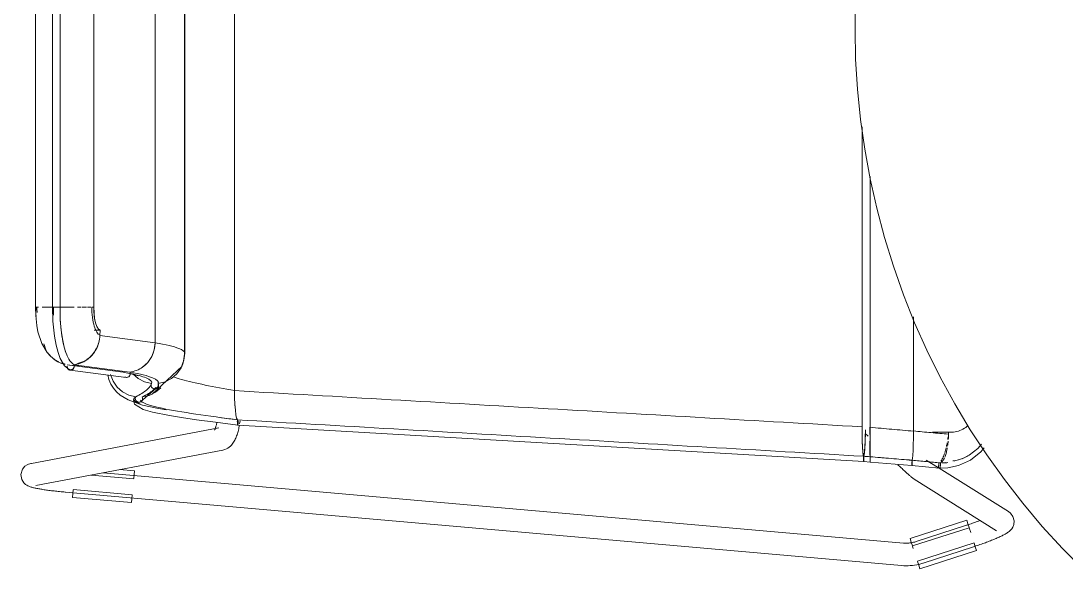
# Model space of a CAD drawing. Header units: millimetres. Extents: x 155927 to 326028, y -36033 to 97293.
# Drawn here: x 168914 to 169468, y 12018 to 12309 of the extents above; entities that cross this region are included whole.
import ezdxf

# ---------------------------------------------------------------- set-up
doc = ezdxf.new("R2010")
doc.units = ezdxf.units.MM
doc.header["$MEASUREMENT"] = 0
doc.layers.add('I-FURN', color=8, linetype='CONTINUOUS', lineweight=9)

msp = doc.modelspace()

# ---------------------------------------------------------------- linework, layer by layer
at = {"layer": 'I-FURN'}
for p, q in [((169027.35, 12496.86), (169027.35, 12113.46)), ((169027.35, 12113.38), (169027.35, 12496.86)), ((169000.85, 12477.55), (169000.85, 12132.77)), ((169000.85, 12132.77), (169000.85, 12477.55)), ((168985.25, 12471.51), (168985.25, 12138.8)), ((168985.25, 12138.8), (168985.25, 12471.51)), ((168921.88, 12452.58), (168921.88, 12157.73)), ((168930.92, 12452.58), (168930.92, 12157.73)), ((168934.88, 12157.73), (168934.88, 12452.58)), ((168952.72, 12452.58), (168952.72, 12157.73)), ((168952.78, 12157.73), (168952.78, 12452.58)), ((169001, 12133.3), (169001, 12438.1)), ((169356.48, 12313.79), (169356.38, 12305.16)), ((169356.38, 12305.16), (169356.7, 12289.16)), ((169356.7, 12289.16), (169357.66, 12273.19)), ((169357.66, 12273.19), (169359.26, 12257.27)), ((169359.26, 12257.27), (169361.49, 12241.43)), ((169360.08, 12253.3), (169360.08, 12094.21)), ((169360.08, 12094.21), (169360.08, 12253.3)), ((169361.49, 12241.43), (169364.36, 12225.69)), ((169364.36, 12225.69), (169367.85, 12210.08)), ((169364.4, 12226.94), (169364.4, 12093.94)), ((169364.4, 12093.94), (169364.4, 12226.94)), ((169367.85, 12210.08), (169371.96, 12194.62)), ((169371.96, 12194.62), (169376.69, 12179.33)), ((169376.69, 12179.33), (169382.03, 12164.25)), ((169382.03, 12164.25), (169387.96, 12149.39)), ((168921.88, 12157.73), (168922.05, 12157.73)), ((168921.96, 12153.21), (168921.88, 12157.73)), ((168923.37, 12157.73), (168921.9, 12157.73)), ((168927.98, 12157.73), (168925.4, 12157.73)), ((168928.13, 12157.73), (168931.16, 12157.73)), ((168931.16, 12157.73), (168928.15, 12157.73)), ((168934.87, 12157.73), (168930.92, 12157.73)), ((168931.06, 12150.17), (168930.92, 12157.73)), ((168930.92, 12157.73), (168930.99, 12157.73)), ((168930.99, 12157.73), (168931.18, 12157.73)), ((168931.18, 12157.73), (168931.49, 12157.73)), ((168931.49, 12157.73), (168931.88, 12157.73)), ((168931.88, 12157.73), (168932.33, 12157.73)), ((168932.33, 12157.73), (168932.82, 12157.73)), ((168932.82, 12157.73), (168933.32, 12157.73)), ((168933.32, 12157.73), (168933.8, 12157.73)), ((168933.8, 12157.73), (168934.21, 12157.73)), ((168934.21, 12157.73), (168934.54, 12157.73)), ((168934.54, 12157.73), (168934.77, 12157.73)), ((168934.77, 12157.73), (168934.87, 12157.73)), ((168934.85, 12157.73), (168938.66, 12157.73)), ((168938.66, 12157.73), (168934.85, 12157.73)), ((168934.88, 12157.73), (168934.96, 12151.32)), ((168942.41, 12157.73), (168938.86, 12157.73)), ((168945.88, 12157.73), (168944.04, 12157.73)), ((168948.87, 12157.73), (168946.4, 12157.73)), ((168951.19, 12157.73), (168949.45, 12157.73)), ((168952.89, 12154.69), (168952.78, 12157.73)), ((168953.21, 12151.84), (168952.89, 12154.69)), ((168922.48, 12148), (168921.96, 12153.21)), ((168923.13, 12144.51), (168922.48, 12148)), ((168931.86, 12142.28), (168931.06, 12150.17)), ((168934.96, 12151.32), (168935.44, 12145.33)), ((168953.72, 12149.35), (168953.21, 12151.84)), ((168954.39, 12147.37), (168953.72, 12149.35)), ((169387.36, 12092), (169387.36, 12152.49)), ((169387.36, 12152.49), (169387.36, 12092)), ((169387.96, 12149.39), (169394.48, 12134.78)), ((168925.15, 12138.36), (168923.13, 12144.51)), ((168932.73, 12137.57), (168931.86, 12142.28)), ((168935.44, 12145.33), (168936.27, 12139.9)), ((168953.03, 12145.38), (168956.04, 12145.38)), ((168955.18, 12146.02), (168954.39, 12147.37)), ((168956.04, 12145.38), (168955.18, 12146.02)), ((168955.97, 12142.66), (168956.04, 12145.38)), ((168985.25, 12138.8), (168955.97, 12142.66)), ((168928.02, 12133.64), (168925.15, 12138.36)), ((168933.81, 12133.53), (168932.73, 12137.57)), ((168936.27, 12139.9), (168937.08, 12136.4)), ((168984.77, 12135.03), (168985.25, 12138.8)), ((168929.86, 12131.66), (168928.02, 12133.64)), ((168931.93, 12129.99), (168929.86, 12131.66)), ((168935, 12130.36), (168933.81, 12133.53)), ((168937.08, 12136.4), (168937.95, 12133.57)), ((168937.95, 12133.57), (168938.14, 12133.06)), ((168981.37, 12128.37), (168983.45, 12131.49)), ((168983.45, 12131.49), (168984.77, 12135.03)), ((169000.84, 12132.77), (169000.37, 12128.98)), ((169000.37, 12128.97), (169000.85, 12132.77)), ((169000.56, 12129.55), (169001, 12133.3)), ((169394.48, 12134.78), (169401.59, 12120.45)), ((168934.19, 12128.66), (168931.93, 12129.99)), ((168937.3, 12126.53), (168935, 12130.36)), ((168939.69, 12124.64), (168937.3, 12126.53)), ((168968.32, 12123.27), (168938.63, 12127.12)), ((168944.6, 12126.35), (168939.82, 12126.97)), ((168971.87, 12123.25), (168942.17, 12127.1)), ((168978.63, 12125.88), (168981.37, 12128.37)), ((168983.73, 12111.59), (168999.43, 12126.19)), ((168998.83, 12125.09), (169000.56, 12129.55)), ((169000.37, 12128.98), (168999, 12125.41)), ((168999.01, 12125.4), (169000.37, 12128.97)), ((168999.43, 12126.19), (169000.13, 12128.11)), ((168969.96, 12120.42), (168940.19, 12124.28)), ((168960.11, 12121.74), (168960.77, 12119.23)), ((168961.63, 12121.88), (168963.03, 12118.36)), ((168973.83, 12122.02), (168967.54, 12123.4)), ((168969.29, 12120.66), (168969.73, 12120.48)), ((168969.73, 12120.48), (168970.2, 12120.41)), ((168970.2, 12120.41), (168970.67, 12120.48)), ((168970.67, 12120.48), (168971.11, 12120.67)), ((168971.11, 12120.67), (168971.49, 12120.96)), ((168971.49, 12120.96), (168971.79, 12121.34)), ((168971.79, 12121.34), (168971.98, 12121.8)), ((168971.98, 12121.8), (168972.06, 12122.29)), ((168972.06, 12122.29), (168972.03, 12122.78)), ((168973.36, 12122.27), (168976.24, 12119.76)), ((168976.27, 12121.27), (168973.83, 12122.02)), ((168996.83, 12122.27), (168993.96, 12119.76)), ((168993.96, 12119.76), (168996.84, 12122.27)), ((168999, 12125.41), (168996.83, 12122.27)), ((168996.84, 12122.27), (168999.01, 12125.4)), ((169401.59, 12120.45), (169409.26, 12106.41)), ((168960.77, 12119.23), (168961.8, 12116.86)), ((168961.8, 12116.86), (168963.18, 12114.67)), ((168963.03, 12118.36), (168965.2, 12115.28)), ((168963.18, 12114.67), (168964.86, 12112.69)), ((168968.03, 12112.81), (168965.2, 12115.28)), ((168965.2, 12115.28), (168968.03, 12112.8)), ((168976.24, 12119.76), (168979.63, 12118.01)), ((168977.54, 12107.48), (168986.95, 12115.6)), ((168979.63, 12118.01), (168983.35, 12117.11)), ((168983.06, 12116.44), (168983.24, 12116.87)), ((168983.15, 12116.15), (168983.19, 12116.65)), ((168983.19, 12116.64), (168983.15, 12116.15)), ((168983.23, 12115.66), (168983.15, 12116.15)), ((168983.15, 12116.15), (168983.23, 12115.65)), ((168983.19, 12116.65), (168983.35, 12117.12)), ((168983.35, 12117.11), (168983.19, 12116.64)), ((168983.43, 12115.21), (168983.23, 12115.66)), ((168983.23, 12115.65), (168983.43, 12115.2)), ((168983.75, 12114.82), (168983.43, 12115.21)), ((168983.43, 12115.2), (168983.75, 12114.82)), ((168984.15, 12114.53), (168983.75, 12114.82)), ((168983.75, 12114.82), (168984.15, 12114.53)), ((168984.61, 12114.34), (168984.15, 12114.53)), ((168984.15, 12114.53), (168984.61, 12114.34)), ((168988.24, 12114.93), (168985.4, 12112.54)), ((168985.4, 12112.53), (168988.24, 12114.93)), ((168986.05, 12114.53), (168985.59, 12114.34)), ((168985.59, 12114.34), (168986.05, 12114.53)), ((168986.45, 12114.82), (168986.05, 12114.53)), ((168986.05, 12114.53), (168986.46, 12114.82)), ((168986.77, 12115.21), (168986.45, 12114.82)), ((168986.46, 12114.82), (168986.77, 12115.2)), ((168986.97, 12115.66), (168986.77, 12115.21)), ((168986.77, 12115.2), (168986.97, 12115.65)), ((168986.82, 12115.3), (168986.87, 12118.18)), ((168986.85, 12117.11), (168990.57, 12118.01)), ((168986.85, 12117.12), (168987.01, 12116.65)), ((168987.02, 12116.64), (168986.85, 12117.11)), ((168987.05, 12116.15), (168986.97, 12115.66)), ((168986.97, 12115.65), (168987.05, 12116.15)), ((168987.01, 12116.65), (168987.05, 12116.15)), ((168987.05, 12116.15), (168987.02, 12116.64)), ((168993.96, 12119.76), (168990.57, 12118.01)), ((168990.57, 12118.01), (168993.96, 12119.76)), ((168964.86, 12112.69), (168966.82, 12110.95)), ((168966.82, 12110.95), (168970.94, 12108.45)), ((168968.03, 12112.8), (168971.35, 12111.06)), ((168971.35, 12111.06), (168974.98, 12110.16)), ((168973.76, 12108.33), (168974.06, 12109.25)), ((168974.77, 12109.19), (168974.82, 12109.69)), ((168974.81, 12109.68), (168974.77, 12109.19)), ((168974.85, 12108.69), (168974.77, 12109.19)), ((168974.77, 12109.19), (168974.85, 12108.69)), ((168974.98, 12110.16), (168974.81, 12109.68)), ((168974.82, 12109.69), (168974.98, 12110.16)), ((168982.08, 12110.9), (168978.46, 12110.1)), ((168978.46, 12110.1), (168978.61, 12109.63)), ((168978.47, 12110.1), (168982.08, 12110.89)), ((168978.62, 12109.63), (168978.47, 12110.1)), ((168978.64, 12109.13), (168978.55, 12108.64)), ((168978.56, 12108.64), (168978.65, 12109.13)), ((168978.61, 12109.63), (168978.64, 12109.13)), ((168978.65, 12109.13), (168978.62, 12109.63)), ((168985.4, 12112.54), (168982.08, 12110.9)), ((168982.08, 12110.89), (168985.4, 12112.53)), ((168985.1, 12114.28), (168984.61, 12114.34)), ((168984.61, 12114.34), (168985.1, 12114.27)), ((168985.59, 12114.34), (168985.1, 12114.28)), ((168985.1, 12114.27), (168985.59, 12114.34)), ((169027.35, 12113.46), (169027.4, 12109.69)), ((169027.41, 12109.69), (169027.35, 12113.38)), ((169027.4, 12109.69), (169027.56, 12106.15)), ((169027.56, 12106.15), (169027.41, 12109.63)), ((168970.94, 12108.45), (168978.56, 12105.77)), ((168974.29, 12106.15), (168973.76, 12108.33)), ((168978.93, 12103.38), (168974.29, 12106.15)), ((168975.04, 12108.24), (168974.85, 12108.69)), ((168974.85, 12108.69), (168975.04, 12108.24)), ((168975.35, 12107.85), (168975.04, 12108.24)), ((168975.04, 12108.24), (168975.35, 12107.85)), ((168975.74, 12107.55), (168975.35, 12107.85)), ((168975.35, 12107.85), (168975.74, 12107.55)), ((168976.2, 12107.36), (168975.74, 12107.55)), ((168975.74, 12107.55), (168976.2, 12107.35)), ((168976.68, 12107.28), (168976.2, 12107.36)), ((168976.2, 12107.35), (168976.68, 12107.28)), ((168977.17, 12107.34), (168976.68, 12107.28)), ((168976.68, 12107.28), (168977.17, 12107.34)), ((168977.63, 12107.52), (168977.17, 12107.34)), ((168977.17, 12107.34), (168977.63, 12107.52)), ((168977.81, 12107.63), (168977.59, 12107.5)), ((168978.03, 12107.81), (168977.63, 12107.52)), ((168977.63, 12107.52), (168978.03, 12107.81)), ((168978.35, 12108.19), (168978.03, 12107.81)), ((168978.03, 12107.81), (168978.35, 12108.19)), ((168978.55, 12108.64), (168978.35, 12108.19)), ((168978.35, 12108.19), (168978.56, 12108.64)), ((168978.56, 12105.77), (168987.08, 12103.88)), ((168987.08, 12103.88), (168991.15, 12103.15)), ((169027.56, 12106.15), (169027.8, 12103.05)), ((169027.8, 12103.05), (169027.56, 12106.11)), ((169409.26, 12106.41), (169417.48, 12092.68)), ((168983.92, 12101.97), (168978.93, 12103.38)), ((168992.94, 12100.17), (168983.92, 12101.97)), ((168999.26, 12099.13), (168992.94, 12100.17)), ((169007.28, 12097.95), (168999.26, 12099.13)), ((169017.21, 12096.6), (169007.28, 12097.95)), ((169027.8, 12103.05), (169028.11, 12100.56)), ((169028.11, 12100.56), (169027.8, 12103.02)), ((169028.11, 12100.56), (169028.48, 12098.81)), ((169028.48, 12098.81), (169028.11, 12100.55)), ((169028.88, 12097.91), (169028.48, 12098.81)), ((169028.48, 12098.81), (169028.88, 12097.91)), ((169028.88, 12097.91), (169028.86, 12097.44)), ((169028.86, 12097.44), (169028.88, 12097.91)), ((169018.98, 12093.64), (168919.69, 12074.83)), ((169016.75, 12092.42), (169016.77, 12092.44)), ((169016.77, 12092.44), (169016.81, 12092.52)), ((169016.81, 12092.52), (169016.86, 12092.6)), ((169016.86, 12092.6), (169016.93, 12092.76)), ((169016.93, 12092.76), (169017.02, 12092.95)), ((169017.02, 12092.95), (169017.12, 12093.18)), ((169017.12, 12093.18), (169017.22, 12093.45)), ((169029.06, 12095.04), (169017.21, 12096.6)), ((169017.22, 12093.45), (169017.32, 12093.76)), ((169017.32, 12093.76), (169017.43, 12094.09)), ((169017.43, 12094.09), (169017.54, 12094.46)), ((169017.54, 12094.46), (169017.65, 12094.85)), ((169017.65, 12094.85), (169017.75, 12095.27)), ((169017.75, 12095.27), (169017.86, 12095.72)), ((169017.86, 12095.72), (169017.96, 12096.19)), ((169017.96, 12096.19), (169018.06, 12096.68)), ((169028.86, 12097.44), (169028.85, 12096.94)), ((169028.85, 12096.94), (169028.86, 12097.44)), ((169028.85, 12096.94), (169028.86, 12096.45)), ((169028.86, 12096.44), (169028.85, 12096.94)), ((169028.86, 12096.45), (169028.88, 12095.99)), ((169028.88, 12095.99), (169028.86, 12096.44)), ((169028.88, 12095.99), (169028.92, 12095.61)), ((169028.92, 12095.6), (169028.88, 12095.99)), ((169028.92, 12095.61), (169028.96, 12095.31)), ((169028.96, 12095.3), (169028.92, 12095.6)), ((169028.96, 12095.31), (169029.01, 12095.12)), ((169029.01, 12095.11), (169028.96, 12095.3)), ((169029.01, 12095.12), (169029.06, 12095.04)), ((169029.06, 12095.04), (169029.01, 12095.11)), ((169029.06, 12095.04), (169029.12, 12095.11)), ((169029.12, 12095.1), (169029.06, 12095.04)), ((169029.06, 12095.04), (169360.97, 12075.75)), ((169029.12, 12095.11), (169029.17, 12095.29)), ((169029.17, 12095.29), (169029.12, 12095.1)), ((169029.17, 12095.29), (169029.21, 12095.58)), ((169029.21, 12095.58), (169029.17, 12095.29)), ((169029.21, 12095.58), (169029.25, 12095.96)), ((169029.25, 12095.96), (169029.21, 12095.58)), ((169029.25, 12095.96), (169029.27, 12096.41)), ((169029.27, 12096.41), (169029.25, 12095.96)), ((169029.25, 12091.8), (169029.42, 12092.45)), ((169029.27, 12096.41), (169029.28, 12096.9)), ((169029.28, 12096.9), (169029.27, 12096.41)), ((169029.28, 12096.9), (169029.28, 12097.4)), ((169029.28, 12097.4), (169029.28, 12096.9)), ((169029.42, 12092.45), (169029.57, 12093.1)), ((169029.57, 12093.1), (169029.71, 12093.77)), ((169029.71, 12093.77), (169029.85, 12094.45)), ((169029.85, 12094.45), (169029.97, 12095.15)), ((169030.09, 12095.85), (169030.2, 12096.56)), ((169030.2, 12096.56), (169030.3, 12097.29)), ((169360.08, 12094.21), (169360.11, 12090.42)), ((169361.84, 12090.41), (169361.86, 12092.67)), ((169364.27, 12090.15), (169364.27, 12093.93)), ((169364.27, 12093.93), (169364.27, 12090.15)), ((169364.4, 12093.94), (169364.39, 12090.16)), ((169364.39, 12090.15), (169364.4, 12093.94)), ((169417.48, 12092.68), (169426.25, 12079.3)), ((169027.23, 12086.56), (169027.52, 12087.1)), ((169027.52, 12087.1), (169027.79, 12087.65)), ((169027.79, 12087.65), (169028.04, 12088.21)), ((169028.04, 12088.21), (169028.28, 12088.78)), ((169028.28, 12088.78), (169028.5, 12089.36)), ((169028.5, 12089.36), (169028.71, 12089.95)), ((169028.71, 12089.95), (169028.9, 12090.56)), ((169028.9, 12090.56), (169029.08, 12091.17)), ((169029.08, 12091.17), (169029.25, 12091.8)), ((169360.11, 12090.42), (169360.18, 12086.86)), ((169360.18, 12086.86), (169360.31, 12083.73)), ((169361.64, 12083.74), (169361.76, 12086.86)), ((169361.72, 12090.72), (169363.25, 12089.24)), ((169361.76, 12086.86), (169361.84, 12090.41)), ((169364.39, 12090.15), (169364.39, 12086.59)), ((169364.39, 12086.59), (169364.39, 12090.15)), ((169387.34, 12088.14), (169387.26, 12084.7)), ((169387.26, 12084.7), (169387.34, 12088.14)), ((169387.34, 12088.24), (169387.36, 12092)), ((169387.36, 12091.88), (169387.34, 12088.24)), ((169397.41, 12091.29), (169407.16, 12091.29)), ((169405.92, 12091.35), (169405.92, 12090.3)), ((168921.93, 12063.04), (169021.22, 12081.85)), ((169021.22, 12081.85), (169022.2, 12082.11)), ((169022.2, 12082.11), (169023.1, 12082.47)), ((169023.1, 12082.47), (169023.89, 12082.91)), ((169023.89, 12082.91), (169024.58, 12083.39)), ((169024.58, 12083.39), (169025.17, 12083.9)), ((169025.17, 12083.9), (169025.69, 12084.42)), ((169025.69, 12084.42), (169026.15, 12084.95)), ((169026.15, 12084.95), (169026.55, 12085.49)), ((169026.55, 12085.49), (169026.91, 12086.02)), ((169026.91, 12086.02), (169027.23, 12086.56)), ((169360.31, 12083.73), (169360.47, 12081.23)), ((169360.47, 12081.23), (169360.66, 12079.48)), ((169361.28, 12079.5), (169361.48, 12081.25)), ((169361.48, 12081.25), (169361.64, 12083.74)), ((169364.29, 12083.47), (169364.28, 12086.6)), ((169364.28, 12086.59), (169364.29, 12083.47)), ((169364.3, 12080.97), (169364.29, 12083.47)), ((169364.29, 12083.47), (169364.3, 12080.97)), ((169364.38, 12083.45), (169364.37, 12080.95)), ((169364.37, 12080.95), (169364.38, 12083.45)), ((169364.39, 12086.59), (169364.38, 12083.46)), ((169364.38, 12083.45), (169364.39, 12086.59)), ((169387, 12079.13), (169387.15, 12081.61)), ((169387.15, 12081.56), (169387, 12079.12)), ((169387.15, 12081.61), (169387.26, 12084.7)), ((169387.26, 12084.64), (169387.15, 12081.6)), ((169421.42, 12082.62), (169416.85, 12079.13)), ((169423.42, 12085.01), (169421.42, 12082.62)), ((169424.77, 12082.99), (169423.08, 12080.89)), ((169360.66, 12079.48), (169360.87, 12078.59)), ((169360.87, 12078.59), (169360.86, 12078.12)), ((169360.86, 12078.12), (169360.86, 12077.62)), ((169360.86, 12077.62), (169360.87, 12077.13)), ((169360.87, 12077.13), (169360.88, 12076.68)), ((169360.88, 12076.68), (169360.9, 12076.3)), ((169360.9, 12076.3), (169360.92, 12076.01)), ((169360.92, 12076.01), (169360.95, 12075.82)), ((169360.95, 12075.82), (169360.97, 12075.75)), ((169360.97, 12075.75), (169361, 12075.82)), ((169364.33, 12075.48), (169360.97, 12075.75)), ((169361, 12075.82), (169361.03, 12076.01)), ((169361.03, 12076.01), (169361.05, 12076.3)), ((169361.05, 12076.3), (169361.07, 12076.69)), ((169361.07, 12078.59), (169361.28, 12079.5)), ((169361.08, 12078.13), (169361.07, 12078.59)), ((169361.07, 12076.69), (169361.08, 12077.14)), ((169361.08, 12077.63), (169361.08, 12078.13)), ((169361.08, 12077.14), (169361.08, 12077.63)), ((169364.31, 12079.22), (169364.3, 12080.97)), ((169364.3, 12080.97), (169364.31, 12079.22)), ((169364.32, 12077.85), (169364.33, 12078.32)), ((169364.33, 12078.32), (169364.32, 12077.85)), ((169364.32, 12077.36), (169364.32, 12077.85)), ((169364.32, 12077.85), (169364.32, 12077.35)), ((169364.33, 12076.87), (169364.32, 12077.36)), ((169364.32, 12077.35), (169364.33, 12076.86)), ((169364.33, 12076.42), (169364.33, 12076.87)), ((169364.33, 12076.86), (169364.33, 12076.41)), ((169364.33, 12076.03), (169364.33, 12076.42)), ((169364.33, 12076.41), (169364.33, 12076.03)), ((169364.35, 12079.21), (169364.34, 12078.32)), ((169364.34, 12078.32), (169364.35, 12079.2)), ((169364.34, 12078.32), (169364.34, 12077.85)), ((169364.34, 12077.84), (169364.34, 12078.32)), ((169364.34, 12077.85), (169364.34, 12077.35)), ((169364.34, 12077.35), (169364.34, 12077.84)), ((169364.34, 12077.35), (169364.34, 12076.86)), ((169364.34, 12076.86), (169364.34, 12077.35)), ((169364.34, 12076.86), (169364.34, 12076.41)), ((169364.34, 12076.41), (169364.34, 12076.86)), ((169364.34, 12076.41), (169364.34, 12076.03)), ((169364.34, 12076.02), (169364.34, 12076.41)), ((169364.34, 12076.03), (169364.34, 12075.73)), ((169364.34, 12075.73), (169364.34, 12076.02)), ((169364.37, 12080.68), (169364.35, 12079.21)), ((169364.35, 12079.2), (169364.37, 12080.68)), ((169386.44, 12076.49), (169386.43, 12076.02)), ((169386.43, 12076.02), (169386.44, 12076.49)), ((169386.82, 12077.39), (169386.63, 12076.5)), ((169386.63, 12076.5), (169386.82, 12077.39)), ((169386.63, 12076.03), (169386.63, 12076.5)), ((169386.63, 12076.5), (169386.63, 12076.03)), ((169386.64, 12075.53), (169386.63, 12076.03)), ((169386.63, 12076.03), (169386.64, 12075.54)), ((169386.82, 12077.39), (169387, 12079.13)), ((169387, 12079.11), (169386.82, 12077.39)), ((169400.62, 12072.53), (169394.17, 12076.57)), ((169417.55, 12076.55), (169411.24, 12073.65)), ((169416.85, 12079.13), (169413.16, 12077.22)), ((169423.08, 12080.89), (169417.55, 12076.55)), ((169426.25, 12079.3), (169435.55, 12066.28)), ((168914.93, 12071.69), (168914.1, 12068.94)), ((168914.93, 12071.69), (168916.26, 12073.27)), ((168916.26, 12073.27), (168917.34, 12074.01)), ((168917.34, 12074.01), (168918.14, 12074.39)), ((168918.14, 12074.39), (168918.76, 12074.6)), ((168918.76, 12074.6), (168919.28, 12074.74)), ((168919.28, 12074.74), (168919.69, 12074.83)), ((168974.28, 12070.89), (168966.38, 12071.59)), ((168974.28, 12070.89), (168974.1, 12068.85)), ((169364.33, 12075.55), (169364.33, 12075.48)), ((169364.33, 12075.48), (169364.33, 12075.55)), ((169364.33, 12075.54), (169364.33, 12075.48)), ((169364.33, 12075.48), (169364.33, 12075.54)), ((169364.33, 12075.48), (169386.53, 12073.65)), ((169379.49, 12073.68), (169379.02, 12074.12)), ((169379.96, 12073.25), (169379.49, 12073.68)), ((169380.41, 12072.82), (169379.96, 12073.25)), ((169380.85, 12072.41), (169380.41, 12072.82)), ((169381.29, 12072.01), (169380.85, 12072.41)), ((169381.71, 12071.62), (169381.29, 12072.01)), ((169382.13, 12071.24), (169381.71, 12071.62)), ((169382.53, 12070.87), (169382.13, 12071.24)), ((169382.92, 12070.51), (169382.53, 12070.87)), ((169383.3, 12070.17), (169382.92, 12070.51)), ((169383.66, 12069.84), (169383.3, 12070.17)), ((169386.43, 12075.52), (169386.43, 12075.03)), ((169386.43, 12075.03), (169386.43, 12075.52)), ((169386.43, 12075.03), (169386.45, 12074.58)), ((169386.45, 12074.58), (169386.43, 12075.03)), ((169386.45, 12074.58), (169386.46, 12074.19)), ((169386.46, 12074.2), (169386.45, 12074.58)), ((169386.48, 12073.9), (169386.46, 12074.2)), ((169386.46, 12074.19), (169386.48, 12073.9)), ((169386.48, 12073.9), (169386.51, 12073.71)), ((169386.51, 12073.72), (169386.48, 12073.9)), ((169386.53, 12073.65), (169386.51, 12073.72)), ((169386.51, 12073.71), (169386.53, 12073.65)), ((169386.56, 12073.72), (169386.53, 12073.65)), ((169386.53, 12073.65), (169386.56, 12073.72)), ((169386.53, 12073.65), (169401.02, 12072.23)), ((169386.56, 12073.72), (169386.58, 12073.91)), ((169386.61, 12074.21), (169386.58, 12073.91)), ((169386.58, 12073.91), (169386.61, 12074.2)), ((169386.61, 12074.2), (169386.62, 12074.59)), ((169386.62, 12074.59), (169386.61, 12074.21)), ((169386.63, 12075.05), (169386.62, 12074.59)), ((169386.62, 12074.59), (169386.63, 12075.04)), ((169386.64, 12075.54), (169386.63, 12075.05)), ((169386.63, 12075.04), (169386.64, 12075.53)), ((169405.59, 12072.44), (169400.13, 12072.35)), ((169437.76, 12049.26), (169400.99, 12072.3)), ((169411.24, 12073.65), (169405.59, 12072.44)), ((168914.1, 12068.94), (168914.58, 12066.18)), ((168914.58, 12066.18), (168915.62, 12064.52)), ((168951.3, 12068.65), (168973.91, 12066.66)), ((169382.15, 12032.56), (168957.65, 12069.86)), ((168974.1, 12068.85), (168973.92, 12066.78)), ((169384.01, 12069.52), (169383.66, 12069.84)), ((169384.35, 12069.22), (169384.01, 12069.52)), ((169384.67, 12068.93), (169384.35, 12069.22)), ((169384.98, 12068.66), (169384.67, 12068.93)), ((169385.28, 12068.4), (169384.98, 12068.66)), ((169385.56, 12068.16), (169385.28, 12068.4)), ((169385.82, 12067.93), (169385.56, 12068.16)), ((169386.07, 12067.72), (169385.82, 12067.93)), ((169386.31, 12067.52), (169386.07, 12067.72)), ((169386.55, 12067.33), (169386.31, 12067.52)), ((169386.77, 12067.15), (169386.55, 12067.33)), ((169386.99, 12066.97), (169386.77, 12067.15)), ((169387.22, 12066.8), (169386.99, 12066.97)), ((169387.48, 12066.62), (169387.22, 12066.8)), ((169387.8, 12066.4), (169387.48, 12066.62)), ((169387.8, 12066.4), (169431.38, 12039.1)), ((169435.55, 12066.28), (169445.35, 12053.64)), ((168915.62, 12064.52), (168916.53, 12063.67)), ((168916.53, 12063.67), (168917.24, 12063.19)), ((168917.24, 12063.19), (168917.8, 12062.89)), ((168917.8, 12062.89), (168918.27, 12062.67)), ((168918.27, 12062.67), (168918.7, 12062.5)), ((168918.7, 12062.5), (168919.1, 12062.36)), ((168919.1, 12062.36), (168919.5, 12062.23)), ((168919.5, 12062.23), (168919.89, 12062.12)), ((168919.89, 12062.12), (168920.3, 12062.01)), ((168920.3, 12062.01), (168920.71, 12061.91)), ((168920.71, 12061.91), (168921.14, 12061.81)), ((168921.14, 12061.81), (168921.58, 12061.71)), ((168921.58, 12061.71), (168922.04, 12061.61)), ((168922.04, 12061.61), (168922.52, 12061.52)), ((168922.52, 12061.52), (168923.01, 12061.42)), ((168923.01, 12061.42), (168923.53, 12061.33)), ((168923.53, 12061.33), (168924.06, 12061.23)), ((168924.06, 12061.23), (168924.61, 12061.14)), ((168924.61, 12061.14), (168925.18, 12061.05)), ((168925.18, 12061.05), (168925.77, 12060.96)), ((168925.77, 12060.96), (168926.37, 12060.87)), ((168926.37, 12060.87), (168926.99, 12060.78)), ((168926.99, 12060.78), (168927.62, 12060.69)), ((168927.62, 12060.69), (168928.27, 12060.6)), ((168928.27, 12060.6), (168928.94, 12060.51)), ((168928.94, 12060.51), (168929.61, 12060.42)), ((168929.61, 12060.42), (168930.3, 12060.34)), ((168930.3, 12060.34), (168931, 12060.25)), ((168931, 12060.25), (168931.71, 12060.17)), ((168931.71, 12060.17), (168932.43, 12060.09)), ((168932.43, 12060.09), (168933.15, 12060.01)), ((168933.15, 12060.01), (168933.88, 12059.93)), ((168933.88, 12059.93), (168934.62, 12059.85)), ((168934.62, 12059.85), (168935.37, 12059.78)), ((168935.37, 12059.78), (168936.12, 12059.71)), ((168936.12, 12059.71), (168936.87, 12059.64)), ((168936.87, 12059.64), (168937.62, 12059.57)), ((168937.62, 12059.57), (168937.78, 12059.56)), ((168937.78, 12059.56), (169381.1, 12020.61)), ((168941.56, 12058.78), (168941.74, 12060.85)), ((168973.17, 12058.21), (168941.75, 12060.97)), ((168941.38, 12056.74), (168941.56, 12058.78)), ((168972.79, 12053.98), (168941.38, 12056.74)), ((168972.97, 12056.03), (168972.79, 12053.98)), ((168973.15, 12058.09), (168972.97, 12056.03)), ((169445.35, 12053.64), (169455.66, 12041.4)), ((169438.88, 12048.37), (169437.76, 12049.26)), ((169438.88, 12048.37), (169440.1, 12046.64)), ((169415.57, 12044.74), (169385.57, 12035.05)), ((169415.57, 12044.74), (169416.2, 12042.78)), ((169416.2, 12042.78), (169416.84, 12040.81)), ((169417.23, 12042.58), (169416.54, 12042.35)), ((169417.92, 12042.82), (169417.23, 12042.58)), ((169418.6, 12043.05), (169417.92, 12042.82)), ((169419.27, 12043.28), (169418.6, 12043.05)), ((169419.94, 12043.52), (169419.27, 12043.28)), ((169420.59, 12043.76), (169419.94, 12043.52)), ((169421.24, 12043.99), (169420.59, 12043.76)), ((169421.88, 12044.23), (169421.24, 12043.99)), ((169422.5, 12044.46), (169421.88, 12044.23)), ((169440.52, 12042.44), (169439.99, 12041.06)), ((169440.1, 12046.64), (169440.69, 12044.41)), ((169440.69, 12044.41), (169440.52, 12042.44)), ((169386.87, 12031.01), (169416.88, 12040.69)), ((169415.52, 12042.02), (169388.71, 12033.31)), ((169415.85, 12042.13), (169415.52, 12042.02)), ((169416.54, 12042.35), (169415.85, 12042.13)), ((169417.71, 12038.12), (169416.91, 12040.6)), ((169435.21, 12036.9), (169434.77, 12036.67)), ((169435.64, 12037.13), (169435.21, 12036.9)), ((169436.05, 12037.36), (169435.64, 12037.13)), ((169436.45, 12037.59), (169436.05, 12037.36)), ((169436.84, 12037.84), (169436.45, 12037.59)), ((169437.22, 12038.09), (169436.84, 12037.84)), ((169437.61, 12038.37), (169437.22, 12038.09)), ((169438.02, 12038.68), (169437.61, 12038.37)), ((169438.44, 12039.05), (169438.02, 12038.68)), ((169438.91, 12039.52), (169438.44, 12039.05)), ((169439.43, 12040.14), (169438.91, 12039.52)), ((169439.99, 12041.06), (169439.43, 12040.14)), ((169455.66, 12041.4), (169466.45, 12029.59)), ((169382.18, 12032.56), (169382.15, 12032.56)), ((169382.84, 12032.51), (169382.18, 12032.56)), ((169383.5, 12032.5), (169382.84, 12032.51)), ((169384.16, 12032.51), (169383.5, 12032.5)), ((169384.82, 12032.54), (169384.16, 12032.51)), ((169385.48, 12032.6), (169384.82, 12032.54)), ((169386.14, 12032.69), (169385.48, 12032.6)), ((169386.2, 12033.1), (169385.57, 12035.05)), ((169386.79, 12032.81), (169386.14, 12032.69)), ((169386.83, 12031.12), (169386.2, 12033.1)), ((169387.44, 12032.95), (169386.79, 12032.81)), ((169388.08, 12033.11), (169387.44, 12032.95)), ((169388.71, 12033.31), (169388.08, 12033.11)), ((169419.48, 12032.62), (169389.48, 12022.94)), ((169419.52, 12032.51), (169420.16, 12030.53)), ((169421.9, 12031.49), (169421.16, 12031.25)), ((169422.63, 12031.75), (169421.9, 12031.49)), ((169423.35, 12032), (169422.63, 12031.75)), ((169424.06, 12032.25), (169423.35, 12032)), ((169424.77, 12032.51), (169424.06, 12032.25)), ((169425.47, 12032.76), (169424.77, 12032.51)), ((169426.16, 12033.01), (169425.47, 12032.76)), ((169426.84, 12033.27), (169426.16, 12033.01)), ((169427.5, 12033.52), (169426.84, 12033.27)), ((169428.15, 12033.78), (169427.5, 12033.52)), ((169428.79, 12034.03), (169428.15, 12033.78)), ((169429.42, 12034.28), (169428.79, 12034.03)), ((169430.03, 12034.53), (169429.42, 12034.28)), ((169430.63, 12034.78), (169430.03, 12034.53)), ((169431.2, 12035.02), (169430.63, 12034.78)), ((169431.77, 12035.26), (169431.2, 12035.02)), ((169432.31, 12035.5), (169431.77, 12035.26)), ((169432.84, 12035.74), (169432.31, 12035.5)), ((169433.35, 12035.98), (169432.84, 12035.74)), ((169433.84, 12036.21), (169433.35, 12035.98)), ((169434.31, 12036.44), (169433.84, 12036.21)), ((169434.77, 12036.67), (169434.31, 12036.44)), ((169387.28, 12029.74), (169386.9, 12030.91)), ((169420.79, 12028.58), (169390.78, 12018.89)), ((169392.42, 12021.89), (169419.23, 12030.61)), ((169419.69, 12030.75), (169419.23, 12030.61)), ((169420.43, 12031), (169419.69, 12030.75)), ((169420.16, 12030.53), (169420.79, 12028.58)), ((169421.16, 12031.25), (169420.43, 12031)), ((169466.45, 12029.59), (169477.7, 12018.22)), ((169381.1, 12020.61), (169382.24, 12020.53)), ((169382.24, 12020.53), (169383.38, 12020.5)), ((169383.38, 12020.5), (169384.52, 12020.51)), ((169384.52, 12020.51), (169385.66, 12020.57)), ((169385.66, 12020.57), (169386.8, 12020.68)), ((169386.8, 12020.68), (169387.93, 12020.83)), ((169387.93, 12020.83), (169389.06, 12021.02)), ((169389.06, 12021.02), (169390.17, 12021.26)), ((169390.15, 12020.85), (169389.51, 12022.82)), ((169390.78, 12018.89), (169390.15, 12020.85)), ((169390.17, 12021.26), (169391.28, 12021.55)), ((169391.28, 12021.55), (169392.37, 12021.88)), ((169392.37, 12021.88), (169392.42, 12021.89))]:
    msp.add_line(p, q, dxfattribs=at)
for centre, major_axis, ratio, start_param, end_param in [((168926.16, 12157.73), (0, -12.4), 0.287441, 4.712389, 4.950404), ((168937.63, 12157.73), (15.75, 0), 0.000004, 5.8107, 5.99294), ((168970.18, 12138.93), (0, -15.78), 0.955139, 0.595876, 1.562553), ((168970.18, 12138.93), (0, -15.78), 0.955139, 0.354206, 0.595753), ((168970.19, 12122.37), (0, -1.96), 0.955139, 5.775592, 8.064923), ((168970.18, 12138.93), (0, -15.78), 0.955139, 0.112537, 0.354036)]:
    msp.add_ellipse(centre, major_axis=major_axis, ratio=ratio, start_param=start_param, end_param=end_param, dxfattribs=at)
for points in [[(168922.19, 12152.76), (168922.04, 12154.34), (168921.96, 12156.02), (168921.97, 12157.73)], [(168931.47, 12153.47), (168931.43, 12154.88), (168931.42, 12156.3), (168931.45, 12157.73)], [(168942.18, 12127.3), (168941.45, 12127.65), (168940.05, 12128.96), (168938.15, 12132.66), (168936.62, 12137.73), (168935.51, 12143.88), (168934.88, 12150.73), (168934.81, 12155.39), (168934.85, 12157.73)], [(168955.96, 12142.91), (168954.84, 12143.17), (168952.68, 12146.55), (168951.71, 12153.94), (168951.65, 12157.73)], [(168952.73, 12156.89), (168952.79, 12154.11), (168953.06, 12150.97), (168953.67, 12149.35)], [(168942.17, 12127.1), (168943.41, 12127.25), (168945.79, 12127.83), (168949.13, 12129.59), (168951.97, 12132.12), (168954.16, 12135.27), (168955.57, 12138.87), (168955.93, 12141.37), (168955.97, 12142.66)], [(168926.32, 12138.13), (168926.58, 12137.17), (168926.93, 12136.24), (168927.36, 12135.35)], [(168955.42, 12139.13), (168955.18, 12138.22), (168954.85, 12137.36), (168954.46, 12136.5)], [(168954.03, 12135.57), (168952.83, 12133.32), (168951.2, 12131.08), (168949.05, 12129.93)], [(169000.84, 12132.77), (169000.94, 12132.94), (169001, 12133.12), (169001, 12133.3)], [(168937.22, 12127.58), (168936.56, 12127.74), (168935.91, 12127.94), (168935.28, 12128.18)], [(168942.32, 12126.83), (168942.34, 12126.75), (168942.36, 12126.59), (168942.36, 12126.42), (168942.35, 12126.34)], [(168947.68, 12129.08), (168946.42, 12128.39), (168945.06, 12127.98), (168943.67, 12127.65)], [(168971.87, 12123.25), (168977.37, 12122.23), (168985.43, 12120.19), (168987.4, 12118.14), (168986.85, 12117.12)], [(169193.59, 12103.79), (169138.13, 12106.99), (169082.71, 12110.18), (169027.35, 12113.38)], [(169360.08, 12094.21), (169304.55, 12097.4), (169249.02, 12100.6), (169193.59, 12103.79)], [(169019.71, 12099.08), (169022.74, 12098.7), (169025.8, 12098.31), (169028.86, 12097.92)], [(169360.87, 12078.59), (169305.47, 12081.81), (169194.71, 12088.25), (169084.11, 12094.69), (169028.88, 12097.91)], [(169375.89, 12092.91), (169372.06, 12093.25), (169368.23, 12093.6), (169364.4, 12093.94)], [(169387.36, 12091.88), (169383.54, 12092.22), (169379.72, 12092.57), (169375.89, 12092.91)], [(169387.36, 12092), (169390.5, 12091.69), (169396.75, 12091.1), (169402.89, 12090.56), (169405.92, 12090.3)], [(169405.5, 12087.46), (169405.57, 12087.93), (169405.62, 12088.41), (169405.67, 12088.89)], [(169405.92, 12090.3), (169405.91, 12089.35), (169405.87, 12088.42), (169405.82, 12087.51)], [(169407.43, 12091.3), (169406.93, 12091.28), (169406.42, 12091.3), (169405.92, 12091.35)], [(169404, 12080.52), (169404.25, 12081.32), (169404.48, 12082.2), (169404.7, 12083.11)], [(169405.31, 12083.09), (169405.17, 12082.25), (169405.01, 12081.45), (169404.82, 12080.71)], [(169404.85, 12083.77), (169404.99, 12084.42), (169405.13, 12085.08), (169405.25, 12085.76)], [(169405.75, 12086.58), (169405.67, 12085.68), (169405.57, 12084.8), (169405.45, 12083.95)], [(169360.87, 12078.59), (169361.45, 12078.54), (169362.61, 12078.45), (169363.76, 12078.36), (169364.34, 12078.32)], [(169361.07, 12078.59), (169361.09, 12078), (169361.09, 12076.49), (169361.01, 12075.75), (169360.97, 12075.75)], [(169361.07, 12078.59), (169361.62, 12078.55), (169362.7, 12078.46), (169363.78, 12078.37), (169364.33, 12078.32)], [(169386.63, 12076.5), (169382.92, 12076.81), (169375.49, 12077.41), (169368.06, 12078.01), (169364.34, 12078.32)], [(169371.88, 12077.7), (169371.47, 12077.73), (169371.06, 12077.76), (169370.65, 12077.8)], [(169386.44, 12076.49), (169382.79, 12076.79), (169379.14, 12077.09), (169375.49, 12077.4)], [(169386.44, 12076.49), (169388.81, 12076.25), (169391.18, 12076.02), (169393.52, 12075.78)], [(169386.63, 12076.5), (169389.15, 12076.26), (169394.19, 12075.78), (169399.14, 12075.3), (169401.58, 12075.06)], [(169403.75, 12077.61), (169403.42, 12076.92), (169402.72, 12075.77), (169401.97, 12075.21), (169401.58, 12075.06)], [(169401.94, 12076.07), (169402.26, 12076.48), (169402.58, 12077), (169402.89, 12077.64)], [(169403.01, 12077.89), (169403.3, 12078.53), (169403.58, 12079.27), (169403.84, 12080.09)], [(169408.83, 12076.03), (169409.55, 12076.23), (169410.27, 12076.47), (169410.98, 12076.73)], [(169400.28, 12072.41), (169400.32, 12072.45), (169400.42, 12072.57), (169400.55, 12072.87), (169400.67, 12073.26), (169400.76, 12073.71), (169400.83, 12074.2), (169400.86, 12074.7), (169400.86, 12075.02), (169400.85, 12075.17)], [(169402.41, 12075.1), (169403.06, 12075.11), (169403.71, 12075.15), (169404.36, 12075.21)], [(169405.58, 12075.24), (169404.76, 12075.15), (169403.94, 12075.14), (169403.11, 12075.15)]]:
    msp.add_open_spline(points, degree=3, dxfattribs=at)
for points, knots in [([(169001, 12133.3), (169001, 12134.13), (168998.61, 12135.96), (168990.97, 12137.8), (168985.25, 12138.8)], [0.0892846, 0.0892846, 0.0892846, 0.0892846, 0.5, 1, 1, 1, 1]), ([(168928.5, 12133.38), (168928.77, 12132.98), (168929.81, 12131.61), (168931.98, 12129.6), (168934.83, 12128), (168936.77, 12127.53), (168937.53, 12127.36)], [0.434972, 0.434972, 0.434972, 0.434972, 0.5, 0.6666667, 0.8333333, 0.9407177, 0.9407177, 0.9407177, 0.9407177]), ([(168938.59, 12126.24), (168938.58, 12126.1), (168938.6, 12125.88), (168938.67, 12125.59), (168938.76, 12125.32), (168938.95, 12125), (168939.24, 12124.68), (168939.59, 12124.45), (168939.94, 12124.31), (168940.25, 12124.27), (168940.53, 12124.26), (168940.79, 12124.3), (168941.04, 12124.37), (168941.3, 12124.48), (168941.61, 12124.67), (168941.93, 12125), (168942.17, 12125.4), (168942.28, 12125.75), (168942.36, 12126.12), (168942.35, 12126.57), (168942.25, 12126.92), (168942.17, 12127.1)], [0.1111111, 0.1111111, 0.1111111, 0.1111111, 0.1666667, 0.1944444, 0.2222222, 0.2777778, 0.3333333, 0.3888889, 0.4444444, 0.4791667, 0.5138889, 0.5486111, 0.5833333, 0.6180556, 0.6527778, 0.7222222, 0.7916667, 0.8263889, 0.8611111, 0.9305556, 1, 1, 1, 1]), ([(168942.26, 12125.85), (168942.22, 12125.73), (168942.12, 12125.5), (168941.84, 12125.08), (168941.3, 12124.63), (168940.43, 12124.38), (168939.64, 12124.61), (168939.13, 12125), (168938.84, 12125.38), (168938.65, 12125.84), (168938.61, 12126.17), (168938.6, 12126.34)], [-0.8125, -0.8125, -0.8125, -0.8125, -0.765625, -0.71875, -0.625, -0.5, -0.375, -0.3125, -0.25, -0.1875, -0.125, -0.125, -0.125, -0.125]), ([(168971.96, 12122.56), (168975.68, 12121.77), (168982.16, 12119.95), (168983.89, 12118.14), (168983.35, 12117.12)], [0.1122148, 0.1122148, 0.1122148, 0.1122148, 0.5, 1, 1, 1, 1]), ([(169027.35, 12113.46), (169021.96, 12114.43), (169011.18, 12116.38), (169000.47, 12118.81), (168996.22, 12120.27), (168995.07, 12120.76)], [0, 0, 0, 0, 0.25, 0.5, 0.625, 0.625, 0.625, 0.625]), ([(168983.06, 12116.44), (168982.6, 12115.5), (168980.81, 12113.41), (168977.38, 12111.32), (168974.98, 12110.16)], [0.0974621, 0.0974621, 0.0974621, 0.0974621, 0.5, 1, 1, 1, 1]), ([(168985.59, 12114.99), (168985.2, 12114.53), (168983.53, 12112.9), (168980.87, 12111.27), (168978.46, 12110.1)], [0.303693, 0.303693, 0.303693, 0.303693, 0.5, 1, 1, 1, 1]), ([(168974.98, 12110.16), (168973.42, 12109.13), (168973.65, 12107.85), (168976.68, 12106.57), (168977.4, 12106.31)], [0, 0, 0, 0, 0.25, 0.3133981, 0.3133981, 0.3133981, 0.3133981]), ([(168977.58, 12108.27), (168977.78, 12107.87), (168979.38, 12106.45), (168987.68, 12104.01), (169006.11, 12100.96), (169021.33, 12098.92), (169028.88, 12097.91)], [0.1500588, 0.1500588, 0.1500588, 0.1500588, 0.25, 0.5, 0.75, 1, 1, 1, 1]), ([(169360.87, 12078.59), (169360.73, 12078.86), (169360.52, 12080.25), (169360.3, 12083.61), (169360.18, 12086.78), (169360.1, 12090.38), (169360.08, 12092.93), (169360.08, 12094.21)], [-1, -1, -1, -1, -0.666667, -0.5, -0.333333, -0.166667, 0, 0, 0, 0]), ([(169361.86, 12092.67), (169361.85, 12090.64), (169361.79, 12087.42), (169361.65, 12083.63), (169361.43, 12080.28), (169361.22, 12078.88), (169361.07, 12078.59)], [-0.9335619, -0.9335619, -0.9335619, -0.9335619, -0.6666667, -0.5, -0.3333333, 0, 0, 0, 0]), ([(169415.81, 12094.46), (169414.9, 12093.69), (169411.9, 12091.76), (169408.3, 12091.13), (169405.92, 12091.35)], [0.5, 0.5, 0.5, 0.5, 0.6666667, 1, 1, 1, 1]), ([(169360.97, 12075.75), (169360.95, 12075.75), (169360.93, 12075.89), (169360.9, 12076.28), (169360.88, 12076.66), (169360.87, 12077.12), (169360.86, 12077.62), (169360.86, 12078.12), (169360.87, 12078.44), (169360.87, 12078.59)], [-0.498493, -0.498493, -0.498493, -0.498493, -0.375, -0.3125, -0.25, -0.1875, -0.125, -0.0625, 0, 0, 0, 0]), ([(169404.8, 12080.67), (169404.75, 12080.46), (169404.49, 12079.5), (169404.19, 12078.68), (169403.95, 12078.08)], [0.4629467, 0.4629467, 0.4629467, 0.4629467, 0.5, 0.6317809, 0.6317809, 0.6317809, 0.6317809]), ([(169416.82, 12079.13), (169416, 12078.62), (169413.28, 12077.04), (169410.29, 12076.44), (169408.19, 12076.16)], [-0.4024189, -0.4024189, -0.4024189, -0.4024189, -0.3333333, -0.1789981, -0.1789981, -0.1789981, -0.1789981]), ([(169401.58, 12075.06), (169401.6, 12074.92), (169401.63, 12074.64), (169401.65, 12074.21), (169401.64, 12073.84), (169401.61, 12073.55), (169401.58, 12073.28), (169401.53, 12073.03), (169401.47, 12072.8), (169401.4, 12072.61), (169401.31, 12072.41), (169401.22, 12072.31), (169401.17, 12072.28)], [0, 0, 0, 0, 0.0555556, 0.1111111, 0.1666667, 0.1944444, 0.2222222, 0.2777778, 0.3055556, 0.3333333, 0.3888889, 0.4444444, 0.4444444, 0.4444444, 0.4444444])]:
    msp.add_open_spline(points, degree=3, knots=knots, dxfattribs=at)

doc.saveas('drawing.dxf')
